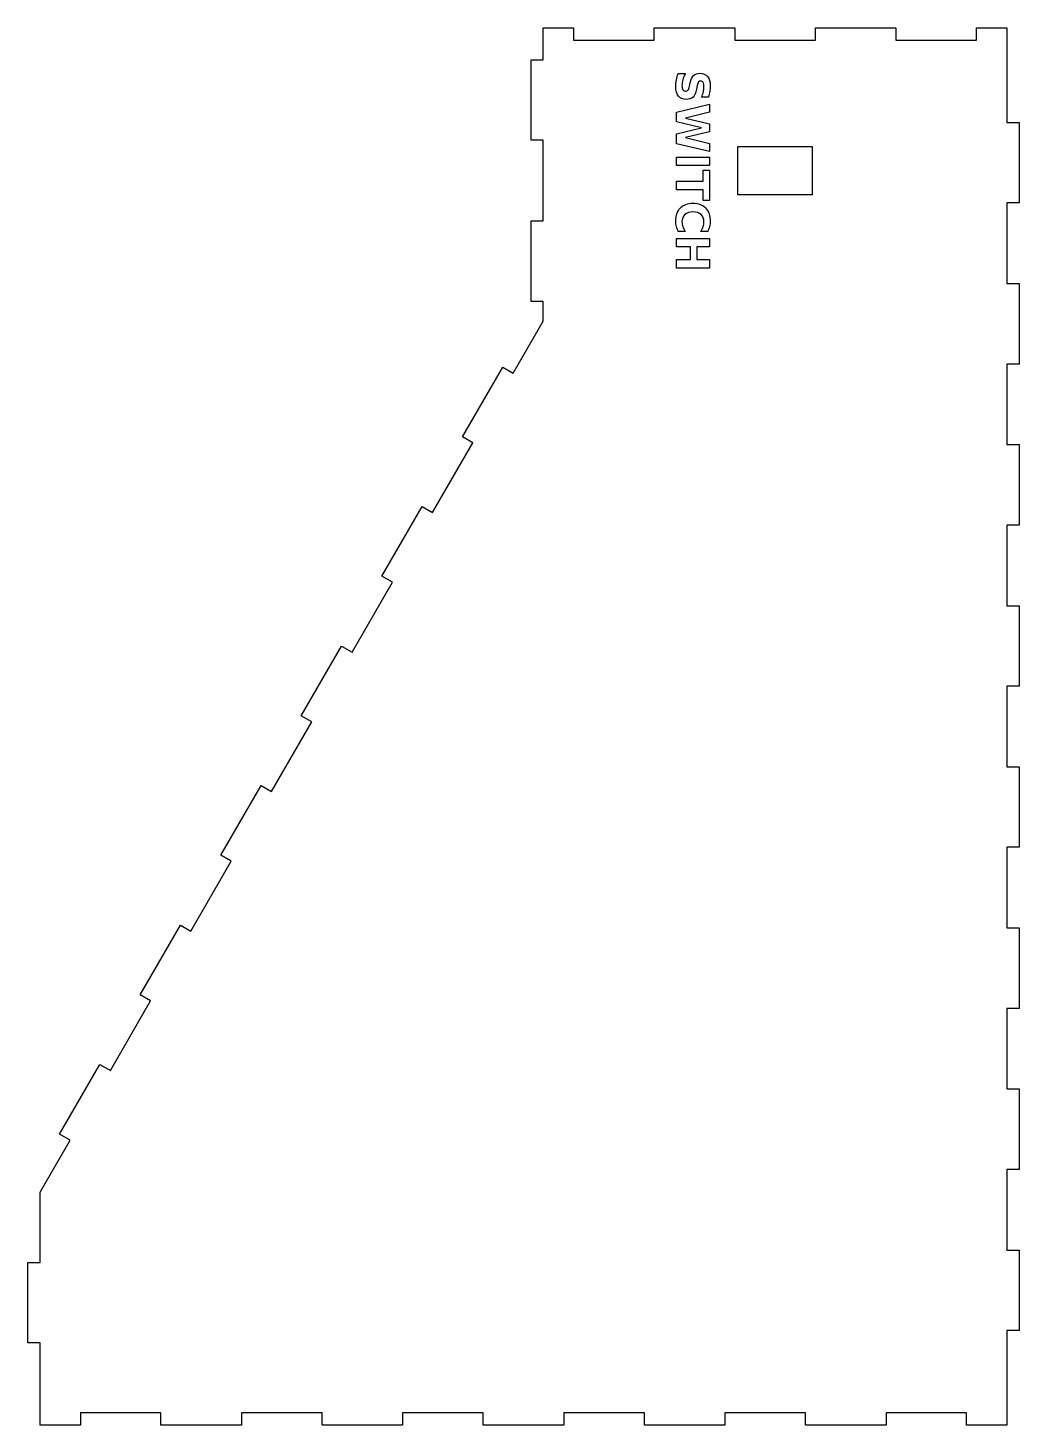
# Model space of a CAD drawing. Extents: x 389 to 635, y 20 to 367.
import ezdxf

# ---------------------------------------------------------------- set-up
doc = ezdxf.new("R2010")
doc.units = 0
doc.layers.add('Layer_1', color=7, linetype='CONTINUOUS')

msp = doc.modelspace()

# ---------------------------------------------------------------- linework, layer by layer
at = {"layer": 'Layer_1', "color": 5}
for p, q in [((517.041299, 364.423196), (517.041299, 367.423461)), ((517.041299, 367.423461), (524.591844, 367.423461)), ((517.041299, 359.523446), (517.041299, 364.423196)), ((524.591844, 367.423461), (524.591844, 364.423196)), ((524.591844, 364.423196), (544.591607, 364.423196)), ((544.591607, 364.423196), (544.591607, 367.423461)), ((544.591607, 367.423461), (564.591341, 367.423461)), ((564.591341, 367.423461), (564.591341, 364.423196)), ((564.591341, 364.423196), (584.591075, 364.423196)), ((584.591075, 364.423196), (584.591075, 367.423461)), ((584.591075, 367.423461), (604.590838, 367.423461)), ((604.590838, 367.423461), (604.590838, 364.423196)), ((604.590838, 364.423196), (624.590572, 364.423196)), ((624.590572, 364.423196), (624.590572, 367.423461)), ((624.590572, 367.423461), (632.141117, 367.423461)), ((632.141117, 367.423461), (632.141117, 364.423196)), ((632.141117, 364.423196), (632.141117, 343.954369)), ((514.041588, 339.52315), (514.041588, 359.523446)), ((514.041588, 359.523446), (517.041299, 359.523446)), ((632.141117, 343.954369), (635.140829, 343.954369)), ((635.140829, 343.954369), (635.140829, 323.954615)), ((517.041299, 339.52315), (514.041588, 339.52315)), ((517.041299, 319.522852), (517.041299, 339.52315)), ((635.140829, 323.954615), (632.141117, 323.954615)), ((632.141117, 323.954615), (632.141117, 303.954881)), ((514.041588, 299.522553), (514.041588, 319.522852)), ((514.041588, 319.522852), (517.041299, 319.522852)), ((632.141117, 303.954881), (635.140829, 303.954881)), ((635.140829, 303.954881), (635.140829, 283.955147)), ((517.041299, 299.522553), (514.041588, 299.522553)), ((517.041299, 294.622808), (517.041299, 299.522553)), ((509.591084, 281.718846), (517.041299, 294.622808)), ((496.993051, 265.898428), (506.9932, 283.218716)), ((506.9932, 283.218716), (509.591084, 281.718846)), ((635.140829, 283.955147), (632.141117, 283.955147)), ((632.141117, 283.955147), (632.141117, 263.955385)), ((489.59135, 247.077734), (499.591471, 264.398586)), ((499.591471, 264.398586), (496.993051, 265.898428)), ((632.141117, 263.955385), (635.140829, 263.955385)), ((635.140829, 263.955385), (635.140829, 243.95565)), ((476.993317, 231.257315), (486.993466, 248.577604)), ((486.993466, 248.577604), (489.59135, 247.077734)), ((635.140829, 243.95565), (632.141117, 243.95565)), ((632.141117, 243.95565), (632.141117, 223.955916)), ((469.591051, 212.436621), (479.591201, 229.757445)), ((479.591201, 229.757445), (476.993317, 231.257315)), ((632.141117, 223.955916), (635.140829, 223.955916)), ((635.140829, 223.955916), (635.140829, 203.956154)), ((456.993583, 196.616175), (466.993168, 213.937027)), ((466.993168, 213.937027), (469.591051, 212.436621)), ((635.140829, 203.956154), (632.141117, 203.956154)), ((632.141117, 203.956154), (632.141117, 183.956419)), ((449.591289, 177.796045), (459.591438, 195.116333)), ((459.591438, 195.116333), (456.993583, 196.616175)), ((632.141117, 183.956419), (635.140829, 183.956419)), ((635.140829, 183.956419), (635.140829, 163.956685)), ((436.993284, 161.975062), (446.993433, 179.295886)), ((446.993433, 179.295886), (449.591289, 177.796045)), ((635.140829, 163.956685), (632.141117, 163.956685)), ((632.141117, 163.956685), (632.141117, 143.956923)), ((429.591555, 143.154932), (439.59114, 160.475192)), ((439.59114, 160.475192), (436.993284, 161.975062)), ((416.993522, 127.334485), (426.993135, 144.654774)), ((426.993135, 144.654774), (429.591555, 143.154932)), ((632.141117, 143.956923), (635.140829, 143.956923)), ((635.140829, 143.956923), (635.140829, 123.957189)), ((409.591256, 108.513791), (419.591405, 125.834079)), ((419.591405, 125.834079), (416.993522, 127.334485)), ((635.140829, 123.957189), (632.141117, 123.957189)), ((632.141117, 123.957189), (632.141117, 103.957454)), ((396.993223, 92.693373), (406.993372, 110.013661)), ((406.993372, 110.013661), (409.591256, 108.513791)), ((632.141117, 103.957454), (635.140829, 103.957454)), ((635.140829, 103.957454), (635.140829, 83.957692)), ((392.141428, 78.289569), (399.591107, 91.192967)), ((399.591107, 91.192967), (396.993223, 92.693373)), ((635.140829, 83.957692), (632.141117, 83.957692)), ((632.141117, 83.957692), (632.141117, 63.957958)), ((392.141428, 60.888791), (392.141428, 78.289569)), ((632.141117, 63.957958), (635.140829, 63.957958)), ((635.140829, 63.957958), (635.140829, 43.958223)), ((389.141716, 40.889057), (389.141716, 60.888791)), ((389.141716, 60.888791), (392.141428, 60.888791)), ((635.140829, 43.958223), (632.141117, 43.958223)), ((632.141117, 43.958223), (632.141117, 23.488843)), ((392.141428, 40.889057), (389.141716, 40.889057)), ((392.141428, 23.488843), (392.141428, 40.889057)), ((392.141428, 20.488567), (392.141428, 23.488843)), ((422.14244, 23.488843), (402.142678, 23.488843)), ((402.142678, 23.488843), (402.142678, 20.488567)), ((422.14244, 20.488567), (422.14244, 23.488843)), ((462.141909, 23.488843), (442.142174, 23.488843)), ((442.142174, 23.488843), (442.142174, 20.488567)), ((462.141909, 20.488567), (462.141909, 23.488843)), ((502.141405, 23.488843), (482.141671, 23.488843)), ((482.141671, 23.488843), (482.141671, 20.488567)), ((502.141405, 20.488567), (502.141405, 23.488843)), ((542.140902, 23.488843), (522.14114, 23.488843)), ((522.14114, 23.488843), (522.14114, 20.488567)), ((542.140902, 20.488567), (542.140902, 23.488843)), ((582.14037, 23.488843), (562.140636, 23.488843)), ((562.140636, 23.488843), (562.140636, 20.488567)), ((582.14037, 20.488567), (582.14037, 23.488843)), ((622.139867, 23.488843), (602.140133, 23.488843)), ((602.140133, 23.488843), (602.140133, 20.488567)), ((622.139867, 20.488567), (622.139867, 23.488843)), ((632.141117, 23.488843), (632.141117, 20.488567)), ((402.142678, 20.488567), (392.141428, 20.488567)), ((392.141428, 20.488567), (392.141428, 20.488567)), ((442.142174, 20.488567), (422.14244, 20.488567)), ((482.141671, 20.488567), (462.141909, 20.488567)), ((522.14114, 20.488567), (502.141405, 20.488567)), ((562.140636, 20.488567), (542.140902, 20.488567)), ((602.140133, 20.488567), (582.14037, 20.488567)), ((632.141117, 20.488567), (622.139867, 20.488567))]:
    msp.add_line(p, q, dxfattribs=at)
at = {"layer": 'Layer_1', "color": 7}
for p, q in [((550.531566, 356.096806), (552.323, 356.096806)), ((553.342754, 352.971415), (553.524646, 353.792724)), ((555.249955, 353.109218), (555.068063, 352.205224)), ((550.101601, 346.549756), (558.331257, 348.506572)), ((558.072177, 350.215337), (556.330358, 350.215337)), ((558.072177, 350.215337), (558.072177, 350.215337)), ((558.331257, 348.506572), (558.331257, 346.472585)), ((558.331257, 348.506572), (558.331257, 348.506572)), ((550.101601, 344.102361), (550.101601, 346.549756)), ((556.357903, 342.625103), (550.101601, 344.102361)), ((558.331257, 346.472585), (552.350573, 345.05045)), ((552.350573, 345.05045), (558.331257, 343.639339)), ((558.331257, 343.639339), (558.331257, 341.594331)), ((550.101601, 341.131309), (556.357903, 342.625103)), ((550.101601, 338.683915), (550.101601, 341.131309)), ((558.331257, 341.594331), (552.350573, 340.18322)), ((552.350573, 340.18322), (558.331257, 338.761085)), ((558.331257, 336.743637), (550.101601, 338.683915)), ((558.331257, 338.761085), (558.331257, 336.743637)), ((550.101601, 333.226883), (550.101601, 335.349061)), ((550.101601, 335.349061), (558.331257, 335.349061)), ((558.331257, 333.226883), (550.101601, 333.226883)), ((558.331257, 335.349061), (558.331257, 333.226883)), ((558.331257, 335.349061), (558.331257, 335.349061)), ((556.727219, 329.384912), (556.727219, 332.11894)), ((556.727219, 332.11894), (558.331257, 332.11894)), ((558.331257, 332.11894), (558.331257, 324.534215)), ((558.331257, 332.11894), (558.331257, 332.11894)), ((550.101601, 327.262734), (550.101601, 329.384912)), ((550.101601, 329.384912), (556.727219, 329.384912)), ((556.727219, 327.262734), (550.101601, 327.262734)), ((556.727219, 324.534215), (556.727219, 327.262734)), ((558.331257, 324.534215), (556.727219, 324.534215)), ((552.256875, 316.916417), (550.553608, 316.916417)), ((550.553608, 316.916417), (550.553608, 316.916417)), ((557.868243, 316.916417), (556.164976, 316.916417)), ((550.101601, 313.030358), (550.101601, 315.152528)), ((550.101601, 315.152528), (558.331257, 315.152528)), ((553.590799, 313.030358), (550.101601, 313.030358)), ((553.590799, 309.899441), (553.590799, 313.030358)), ((558.331257, 313.030358), (555.194837, 313.030358)), ((555.194837, 313.030358), (555.194837, 309.899441)), ((558.331257, 315.152528), (558.331257, 313.030358)), ((558.331257, 315.152528), (558.331257, 315.152528)), ((550.101601, 307.777271), (550.101601, 309.899441)), ((550.101601, 309.899441), (553.590799, 309.899441)), ((555.194837, 309.899441), (558.331257, 309.899441)), ((558.331257, 309.899441), (558.331257, 307.777271)), ((558.331257, 307.777271), (550.101601, 307.777271))]:
    msp.add_line(p, q, dxfattribs=at)
at = {"layer": 'Layer_1', "color": 6}
for p, q in [((565.353369, 325.984998), (565.353369, 337.960737)), ((565.353369, 337.960737), (583.829104, 337.960737)), ((583.829104, 337.960737), (583.829104, 325.984998)), ((583.829104, 325.984998), (565.353369, 325.984998))]:
    msp.add_line(p, q, dxfattribs=at)
at = {"layer": 'Layer_1', "color": 7}
for points in [[(549.94175, 352.949365), (549.94175, 353.471182), (549.991365, 353.994837), (550.090594, 354.520329)], [(550.090594, 354.520329), (550.189805, 355.045821), (550.336795, 355.571313), (550.531566, 356.096806)], [(551.689101, 354.57545), (551.549476, 354.083031), (551.479664, 353.608986), (551.479664, 353.153315)], [(552.323, 356.096806), (552.043732, 355.571313), (551.832432, 355.064195), (551.689101, 354.57545)], [(553.524646, 353.792724), (553.701035, 354.615872), (553.982156, 355.218534), (554.36801, 355.60071)], [(554.36801, 355.60071), (554.753865, 355.979211), (555.27385, 356.168462), (555.927966, 356.168462)], [(555.564153, 354.002186), (555.442891, 353.836823), (555.338159, 353.539167), (555.249955, 353.109218)], [(556.082285, 354.244722), (555.861813, 354.244722), (555.689102, 354.163877), (555.564153, 354.002186)], [(555.927966, 356.168462), (556.747426, 356.168462), (557.377647, 355.903878), (557.818629, 355.374712)], [(556.732722, 353.880918), (556.593079, 354.123454), (556.376266, 354.244722), (556.082285, 354.244722)], [(556.942188, 352.75644), (556.942188, 353.263558), (556.872366, 353.638384), (556.732722, 353.880918)], [(557.818629, 355.374712), (558.259591, 354.845545), (558.480073, 354.084869), (558.480073, 353.092683)], [(550.603222, 350.485432), (550.162241, 351.02195), (549.94175, 351.84326), (549.94175, 352.949365)], [(552.631695, 349.675147), (551.72403, 349.675147), (551.047873, 349.945242), (550.603222, 350.485432)], [(551.479664, 353.153315), (551.479664, 352.690294), (551.556833, 352.335679), (551.71117, 352.08947)], [(551.71117, 352.08947), (551.865508, 351.843259), (552.08599, 351.720154), (552.372615, 351.720154)], [(552.372615, 351.720154), (552.629851, 351.720154), (552.828291, 351.804674), (552.967934, 351.973714)], [(552.967934, 351.973714), (553.107578, 352.139079), (553.232518, 352.471646), (553.342754, 352.971415)], [(555.068063, 352.205224), (554.884317, 351.290206), (554.60503, 350.639773), (554.230201, 350.253922)], [(556.330358, 350.215337), (556.532467, 350.667334), (556.684961, 351.108307), (556.78784, 351.538253)], [(556.78784, 351.538253), (556.890738, 351.968202), (556.942188, 352.374264), (556.942188, 352.75644)], [(558.37534, 351.698107), (558.309206, 351.220387), (558.208152, 350.726131), (558.072177, 350.215337)], [(558.480073, 353.092683), (558.480073, 352.640685), (558.445162, 352.175826), (558.37534, 351.698107)], [(554.230201, 350.253922), (553.855391, 349.868072), (553.322556, 349.675147), (552.631695, 349.675147)], [(549.94175, 319.457517), (549.94175, 320.828214), (550.323926, 321.914111), (551.088278, 322.715208)], [(551.088278, 322.715208), (551.856317, 323.516306), (552.896278, 323.916854), (554.20816, 323.916854)], [(554.20816, 323.916854), (555.523729, 323.916854), (556.56369, 323.516306), (557.328042, 322.715208)], [(557.328042, 322.715208), (558.096063, 321.914111), (558.480073, 320.828214), (558.480073, 319.457517)], [(550.096097, 318.134601), (549.993199, 318.5572), (549.94175, 318.998172), (549.94175, 319.457517)], [(552.207261, 321.07259), (551.722196, 320.638965), (551.479664, 320.043655), (551.479664, 319.28666)], [(551.479664, 319.28666), (551.479664, 318.86406), (551.542129, 318.461668), (551.667059, 318.079483)], [(554.20816, 321.723028), (553.359292, 321.723028), (552.692325, 321.506215), (552.207261, 321.07259)], [(556.21459, 321.07259), (555.729526, 321.506215), (555.060715, 321.723028), (554.20816, 321.723028)], [(556.942188, 319.28666), (556.942188, 320.043655), (556.699655, 320.638965), (556.21459, 321.07259)], [(556.754792, 318.079483), (556.879722, 318.461668), (556.942188, 318.86406), (556.942188, 319.28666)], [(558.480073, 319.457517), (558.480073, 318.998172), (558.428633, 318.5572), (558.325754, 318.134601)], [(550.553608, 316.916417), (550.351499, 317.30594), (550.198996, 317.712001), (550.096097, 318.134601)], [(551.667059, 318.079483), (551.792008, 317.697316), (551.988614, 317.309627), (552.256875, 316.916417)], [(556.164976, 316.916417), (556.433237, 317.309627), (556.629843, 317.697316), (556.754792, 318.079483)], [(558.325754, 318.134601), (558.222856, 317.712001), (558.070352, 317.30594), (557.868243, 316.916417)]]:
    msp.add_open_spline(points, degree=3, dxfattribs=at)

doc.saveas('drawing.dxf')
